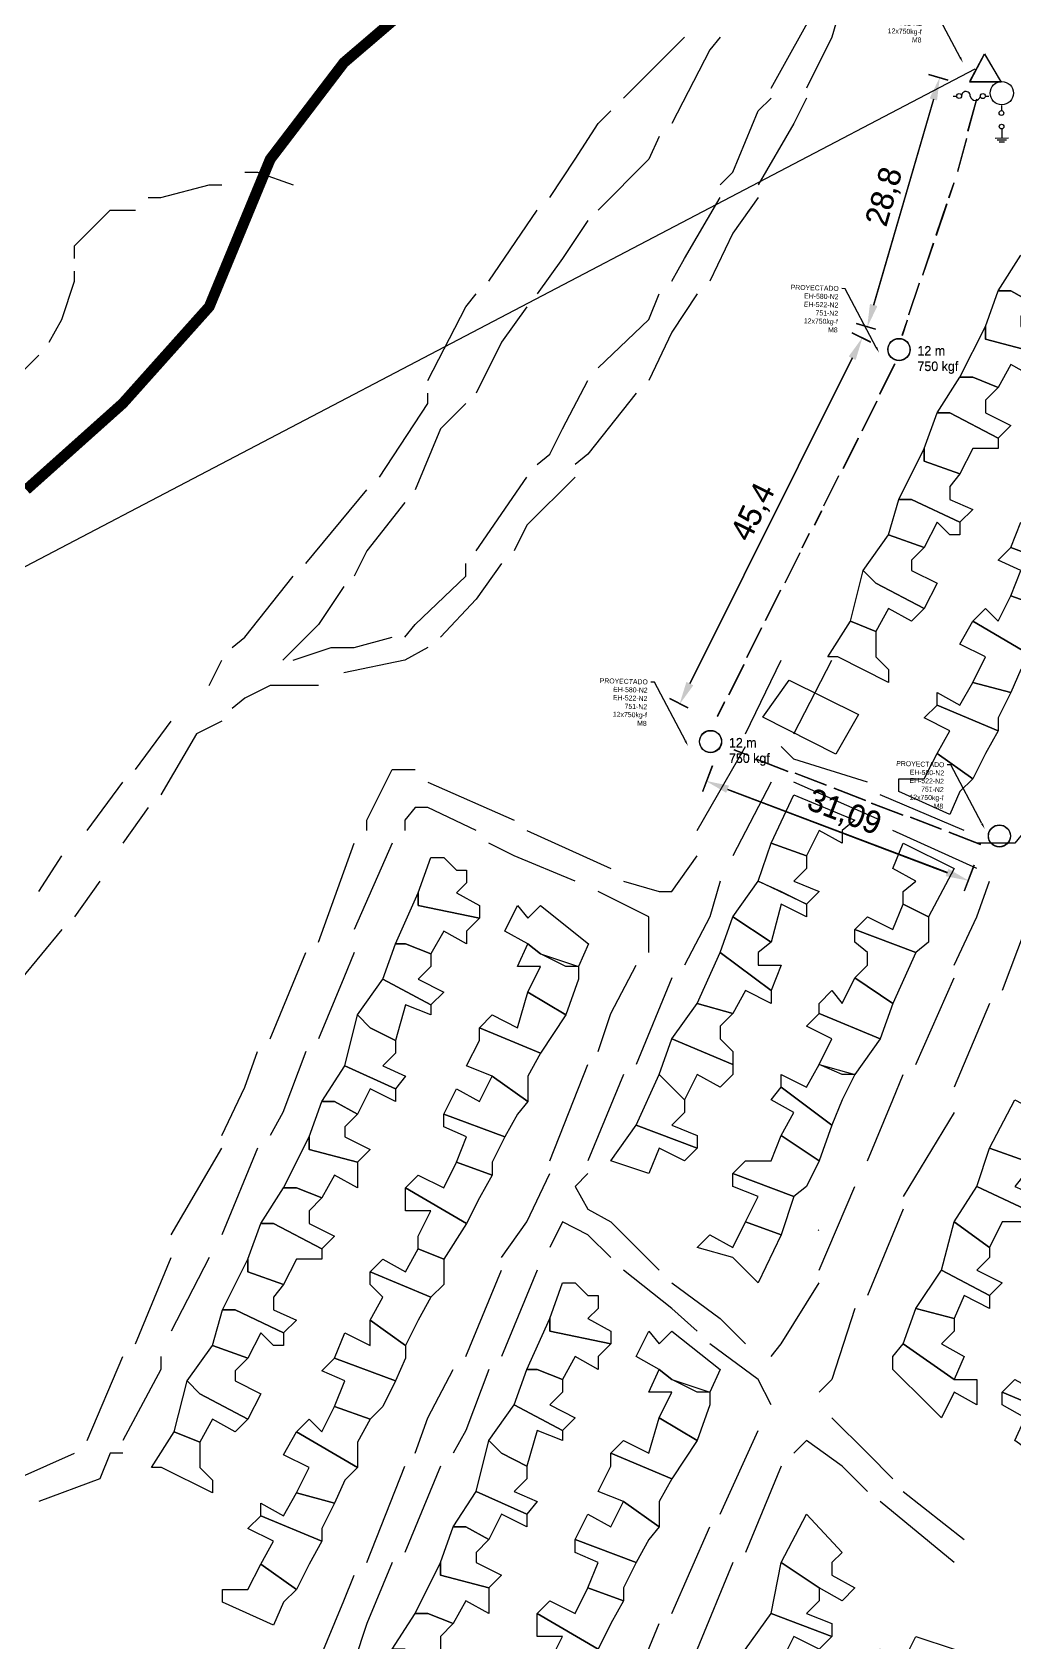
# Model space of a CAD drawing. Header units: millimetres. Extents: x -3588 to 75209, y -3737 to 38254.
# Drawn here: x 6462 to 6571, y 5770.2 to 5948.9 of the extents above; entities that cross this region are included whole.
import ezdxf
from ezdxf import colors
from ezdxf.entities.mleader import LeaderData, LeaderLine
from ezdxf.math import Vec2, Vec3

# ---------------------------------------------------------------- set-up
doc = ezdxf.new("R2010")
doc.units = ezdxf.units.MM
doc.linetypes.add('CONTINUA', pattern=[0])
doc.layers.add('Mancheta', color=255, linetype='Continuous')
doc.layers.add('P', color=253, linetype='Continuous')
doc.dimstyles.new('ISO-25', dxfattribs={"dimtxt": 2.5, "dimasz": 2.5, "dimexe": 1.25, "dimexo": 0.625, "dimtad": 1, "dimtxsty": 'Standard', "dimcen": 2.5, "dimadec": 0, "dimazin": 0, "dimtfac": 1, "dimtmove": 0, "dimatfit": 3, "dimfxl": 1, "dimarcsym": 0})

# ---------------------------------------------------------------- blocks, each defined once
blk = doc.blocks.new('*D205')
at = {"color": 0, "lineweight": -2, "transparency": 16777216}
for p, q in [((6537.52, 5867.47), (6536.43, 5864.6)), ((6539.21, 5864.88), (6563.6, 5855.63)), ((6566.58, 5856.44), (6565.49, 5853.57))]:
    blk.add_line(p, q, dxfattribs=at)
at = {"color": 0, "transparency": 16777216}
for points in [[(6539.36, 5865.27), (6539.06, 5864.49), (6536.87, 5865.77)], [(6563.75, 5856.02), (6563.45, 5855.24), (6565.94, 5854.74)]]:
    blk.add_solid(points, dxfattribs=at)
at = {"layer": 'Defpoints', "color": 0, "transparency": 16777216}
for p in [(6537.74, 5868.06), (6566.8, 5857.03), (6565.94, 5854.74)]:
    blk.add_point(p, dxfattribs=at)
at = {"color": 0, "transparency": 16777216, "insert": (6552.14, 5862.2), "char_height": 2.5, "attachment_point": 5, "rotation": 339.2204}
blk.add_mtext('31,09', dxfattribs=at)
blk = doc.blocks.new('*D206')
at = {"color": 0, "lineweight": -2, "transparency": 16777216}
for p, q in [((6555.1, 5914.52), (6553.05, 5915.54)), ((6553.05, 5912.75), (6535.02, 5876.6)), ((6534.83, 5873.89), (6532.79, 5874.92))]:
    blk.add_line(p, q, dxfattribs=at)
at = {"color": 0, "transparency": 16777216}
for points in [[(6552.68, 5912.93), (6553.43, 5912.56), (6554.17, 5914.98)], [(6534.65, 5876.78), (6535.39, 5876.41), (6533.9, 5874.36)]]:
    blk.add_solid(points, dxfattribs=at)
at = {"layer": 'Defpoints', "color": 0, "transparency": 16777216}
for p in [(6555.66, 5914.24), (6533.9, 5874.36), (6535.39, 5873.62)]:
    blk.add_point(p, dxfattribs=at)
at = {"color": 0, "transparency": 16777216, "insert": (6542.17, 5895.6), "char_height": 2.5, "attachment_point": 5, "rotation": 63.487}
blk.add_mtext('45,4', dxfattribs=at)
blk = doc.blocks.new('*D207')
at = {"color": 0, "lineweight": -2, "transparency": 16777216}
for p, q in [((6563.71, 5943.61), (6561.57, 5944.23)), ((6562.07, 5941.48), (6555.43, 5918.63)), ((6555.66, 5915.96), (6553.53, 5916.58))]:
    blk.add_line(p, q, dxfattribs=at)
at = {"color": 0, "transparency": 16777216}
for points in [[(6561.67, 5941.6), (6562.47, 5941.37), (6562.77, 5943.88)], [(6555.03, 5918.75), (6555.83, 5918.52), (6554.73, 5916.23)]]:
    blk.add_solid(points, dxfattribs=at)
at = {"layer": 'Defpoints', "color": 0, "transparency": 16777216}
for p in [(6564.31, 5943.44), (6554.73, 5916.23), (6556.26, 5915.78)]:
    blk.add_point(p, dxfattribs=at)
at = {"color": 0, "transparency": 16777216, "insert": (6556.75, 5930.64), "char_height": 2.5, "attachment_point": 5, "rotation": 73.7871}
blk.add_mtext('28,8', dxfattribs=at)
blk = doc.blocks.new('*D807')
at = {"color": 0, "lineweight": -2, "transparency": 16777216}
for p, q in [((6537.53, 5867.44), (6536.44, 5864.56)), ((6539.22, 5864.84), (6563.61, 5855.59)), ((6566.59, 5856.41), (6565.5, 5853.53))]:
    blk.add_line(p, q, dxfattribs=at)
at = {"color": 0, "transparency": 16777216}
for points in [[(6539.37, 5865.23), (6539.07, 5864.46), (6536.88, 5865.73)], [(6563.76, 5855.98), (6563.46, 5855.2), (6565.95, 5854.7)]]:
    blk.add_solid(points, dxfattribs=at)
at = {"layer": 'Defpoints', "color": 0, "transparency": 16777216}
for p in [(6537.75, 5868.02), (6566.82, 5856.99), (6565.95, 5854.7)]:
    blk.add_point(p, dxfattribs=at)
at = {"color": 0, "transparency": 16777216, "insert": (6552.15, 5862.16), "char_height": 2.5, "attachment_point": 5, "rotation": 339.2204}
blk.add_mtext('31,09', dxfattribs=at)
blk = doc.blocks.new('*D808')
at = {"color": 0, "lineweight": -2, "transparency": 16777216}
for p, q in [((6555.11, 5914.48), (6553.06, 5915.5)), ((6553.06, 5912.71), (6535.03, 5876.56)), ((6534.85, 5873.86), (6532.8, 5874.88))]:
    blk.add_line(p, q, dxfattribs=at)
at = {"color": 0, "transparency": 16777216}
for points in [[(6552.69, 5912.89), (6553.44, 5912.52), (6554.18, 5914.94)], [(6534.66, 5876.74), (6535.4, 5876.37), (6533.91, 5874.32)]]:
    blk.add_solid(points, dxfattribs=at)
at = {"layer": 'Defpoints', "color": 0, "transparency": 16777216}
for p in [(6555.67, 5914.2), (6533.91, 5874.32), (6535.4, 5873.58)]:
    blk.add_point(p, dxfattribs=at)
at = {"color": 0, "transparency": 16777216, "insert": (6542.18, 5895.56), "char_height": 2.5, "attachment_point": 5, "rotation": 63.487}
blk.add_mtext('45,4', dxfattribs=at)
blk = doc.blocks.new('*D809')
at = {"color": 0, "lineweight": -2, "transparency": 16777216}
for p, q in [((6563.72, 5943.57), (6561.58, 5944.2)), ((6562.08, 5941.45), (6555.44, 5918.59)), ((6555.68, 5915.92), (6553.54, 5916.54))]:
    blk.add_line(p, q, dxfattribs=at)
at = {"color": 0, "transparency": 16777216}
for points in [[(6561.68, 5941.56), (6562.48, 5941.33), (6562.78, 5943.85)], [(6555.04, 5918.71), (6555.84, 5918.48), (6554.74, 5916.19)]]:
    blk.add_solid(points, dxfattribs=at)
at = {"layer": 'Defpoints', "color": 0, "transparency": 16777216}
for p in [(6564.32, 5943.4), (6554.74, 5916.19), (6556.28, 5915.75)]:
    blk.add_point(p, dxfattribs=at)
at = {"color": 0, "transparency": 16777216, "insert": (6556.76, 5930.6), "char_height": 2.5, "attachment_point": 5, "rotation": 73.7871}
blk.add_mtext('28,8', dxfattribs=at)

msp = doc.modelspace()

# ---------------------------------------------------------------- linework, layer by layer
at = {"color": 10}
for p, q in [((6566.131, 5943.478), (6567.757, 5946.534)), ((6566.142, 5943.44), (6567.769, 5946.495)), ((6567.757, 5946.534), (6569.579, 5943.413)), ((6567.769, 5946.495), (6569.59, 5943.375)), ((6569.579, 5943.413), (6566.078, 5943.413)), ((6569.59, 5943.375), (6566.089, 5943.375)), ((6564.273, 5941.825), (6564.657, 5941.825)), ((6565.916, 5937.955), (6566.904, 5941.529)), ((6565.927, 5937.916), (6566.915, 5941.491)), ((6567.848, 5941.825), (6568.236, 5941.825)), ((6569.623, 5940.785), (6569.629, 5940.208)), ((6569.659, 5938.179), (6569.67, 5937.128)), ((6564.777, 5933.501), (6565.785, 5937.145)), ((6564.789, 5933.462), (6565.796, 5937.106)), ((6570.416, 5937.137), (6568.921, 5937.12)), ((6570.185, 5936.929), (6569.159, 5936.917)), ((6569.967, 5936.726), (6569.376, 5936.72)), ((6564.329, 5932.208), (6563.76, 5930.522)), ((6564.34, 5932.17), (6563.772, 5930.484)), ((6563.541, 5929.878), (6562.357, 5926.363)), ((6563.553, 5929.839), (6562.368, 5926.325)), ((6562.06, 5925.509), (6560.852, 5921.927)), ((6562.071, 5925.471), (6560.864, 5921.888)), ((6560.481, 5921.066), (6559.297, 5917.551)), ((6560.492, 5921.027), (6559.308, 5917.513)), ((6559.149, 5916.943), (6558.581, 5915.257)), ((6559.161, 5916.905), (6558.592, 5915.219)), ((6557.772, 5912.109), (6556.078, 5908.729)), ((6557.783, 5912.071), (6556.089, 5908.691)), ((6555.793, 5907.96), (6554.132, 5904.644)), ((6555.804, 5907.921), (6554.143, 5904.606)), ((6553.719, 5903.839), (6552.025, 5900.459)), ((6553.73, 5903.801), (6552.037, 5900.421)), ((6551.538, 5899.658), (6549.877, 5896.343)), ((6551.549, 5899.62), (6549.888, 5896.304)), ((6549.646, 5895.761), (6548.849, 5894.17)), ((6549.658, 5895.723), (6548.861, 5894.132)), ((6547.502, 5891.71), (6548.299, 5893.301)), ((6547.513, 5891.672), (6548.311, 5893.262)), ((6545.609, 5887.813), (6547.271, 5891.129)), ((6545.621, 5887.775), (6547.283, 5891.09)), ((6543.427, 5883.633), (6545.122, 5887.013)), ((6543.438, 5883.595), (6545.133, 5886.974)), ((6541.352, 5879.513), (6543.014, 5882.829)), ((6541.363, 5879.475), (6543.025, 5882.79)), ((6539.372, 5875.364), (6541.066, 5878.744)), ((6539.383, 5875.326), (6541.078, 5878.706)), ((6538.101, 5872.99), (6538.899, 5874.581)), ((6538.113, 5872.952), (6538.91, 5874.543)), ((6539.896, 5869.267), (6541.556, 5868.628)), ((6539.907, 5869.228), (6541.567, 5868.589)), ((6542.382, 5868.233), (6545.91, 5866.875)), ((6542.393, 5868.195), (6545.922, 5866.837)), ((6546.704, 5866.666), (6550.165, 5865.334)), ((6546.715, 5866.628), (6550.176, 5865.296)), ((6551.006, 5865.001), (6554.534, 5863.643)), ((6551.017, 5864.963), (6554.545, 5863.605)), ((6555.159, 5863.361), (6558.688, 5862.004)), ((6555.171, 5863.323), (6558.699, 5861.965)), ((6559.481, 5861.794), (6562.942, 5860.463)), ((6559.492, 5861.756), (6562.954, 5860.424)), ((6563.783, 5860.13), (6567.312, 5858.772)), ((6563.794, 5860.091), (6567.323, 5858.733))]:
    msp.add_line(p, q, dxfattribs=at)
at = {"color": 1}
msp.add_line((6566.683, 5944.8), (6409.588, 5862.534), dxfattribs=at)
msp.add_line((6549.295, 5815.866), (6549.355, 5815.945))
at = {"color": 3}
msp.add_lwpolyline([(6546.055, 5876.984), (6553.741, 5873.167), (6551.225, 5868.746), (6543.12, 5872.841), (6546.055, 5876.984)], dxfattribs=at)
at = {"color": 10}
for centre, radius in [((6569.668, 5942.154), 1.294), ((6564.934, 5941.832), 0.276), ((6567.571, 5941.828), 0.276), ((6569.629, 5939.944), 0.263), ((6569.653, 5938.439), 0.26), ((6558.254, 5913.697), 1.222), ((6558.265, 5913.659), 1.222), ((6537.32, 5870.173), 1.222), ((6537.331, 5870.134), 1.222), ((6569.401, 5859.687), 1.222), ((6569.412, 5859.649), 1.222)]:
    msp.add_circle(centre, radius, dxfattribs=at)
for centre, radius, start, end in [((6565.69, 5941.853), 0.481, 356.0473, 179.98075), ((6566.732, 5941.92), 0.571, 190.00363, 350.3175)]:
    msp.add_arc(centre, radius, start, end, dxfattribs=at)
at = {"layer": 'P', "const_width": 1.2}
for points in [[(6504.513, 5952.305), (6496.607, 5945.535), (6488.429, 5934.813), (6481.66, 5918.441), (6472.058, 5907.702), (6461.335, 5898.116)], [(6461.335, 5898.116), (6472.058, 5907.702), (6481.66, 5918.441), (6488.429, 5934.813), (6496.607, 5945.535), (6504.513, 5952.305)]]:
    msp.add_lwpolyline(points, dxfattribs=at)
at = {"layer": 'P'}
for points in [[(6544.042, 5942.703), (6549.403, 5952.305)], [(6551.948, 5952.305), (6550.812, 5948.352), (6547.995, 5942.703)], [(6527.67, 5941.582), (6534.44, 5948.352)], [(6538.393, 5948.352), (6537.257, 5946.944), (6533.032, 5938.766)], [(6538.393, 5931.98), (6539.801, 5933.388), (6542.634, 5940.174), (6544.042, 5941.582)], [(6547.995, 5941.582), (6546.587, 5938.766), (6542.634, 5931.98)], [(6519.477, 5930.572), (6522.309, 5934.813), (6524.838, 5938.766), (6526.262, 5940.174)], [(6531.623, 5937.341), (6530.487, 5934.813), (6524.838, 5929.163)], [(6485.613, 5933.388), (6487.021, 5933.388), (6490.974, 5931.98)], [(6474.874, 5930.572), (6476.283, 5930.572), (6481.66, 5931.98), (6483.068, 5931.98)], [(6533.032, 5921.258), (6534.44, 5923.802), (6538.393, 5930.572)], [(6542.634, 5930.572), (6539.801, 5926.619), (6537.257, 5921.258)], [(6466.696, 5923.802), (6466.696, 5925.21), (6468.105, 5926.619), (6470.649, 5929.163), (6473.466, 5929.163)], [(6512.707, 5921.258), (6518.068, 5929.163)], [(6523.718, 5928.027), (6520.885, 5923.802), (6518.068, 5919.849)], [(6463.864, 5914.488), (6465.288, 5917.017), (6466.696, 5921.258), (6466.696, 5922.378)], [(6505.937, 5910.247), (6510.162, 5918.441), (6511.299, 5919.849)], [(6524.838, 5911.655), (6530.487, 5917.017), (6531.623, 5919.849)], [(6535.848, 5919.849), (6533.032, 5915.608), (6530.487, 5910.247)], [(6516.932, 5918.441), (6514.115, 5914.488), (6511.299, 5908.839)], [(6455.958, 5910.247), (6457.094, 5910.247), (6459.911, 5910.247), (6461.335, 5911.655), (6462.743, 5913.064)], [(6518.068, 5900.933), (6519.477, 5902.053), (6520.885, 5904.886), (6523.718, 5910.247)], [(6500.56, 5899.525), (6505.937, 5907.702), (6505.937, 5908.839)], [(6510.162, 5907.702), (6507.346, 5904.886), (6504.513, 5898.116)], [(6529.079, 5908.839), (6523.718, 5902.053), (6522.309, 5900.933)], [(6511.299, 5891.331), (6516.932, 5899.525)], [(6522.309, 5899.525), (6516.932, 5894.163), (6515.524, 5891.331)], [(6492.382, 5889.922), (6499.152, 5898.116)], [(6503.393, 5896.692), (6499.152, 5891.331), (6497.743, 5888.514)], [(6503.393, 5881.728), (6504.513, 5883.153), (6510.162, 5888.514), (6510.162, 5889.922)], [(6514.115, 5889.922), (6511.299, 5885.969), (6507.346, 5881.728)], [(6484.188, 5880.608), (6485.613, 5881.728), (6490.974, 5888.514)], [(6496.607, 5887.378), (6493.791, 5883.153), (6489.838, 5879.2)], [(6490.974, 5879.2), (6495.199, 5880.608), (6497.743, 5880.608), (6501.984, 5881.728)], [(6505.937, 5880.608), (6503.393, 5879.2), (6496.607, 5877.791)], [(6481.66, 5876.367), (6483.068, 5879.2)], [(6541.21, 5871.006), (6545.162, 5879.2)], [(6546.587, 5871.006), (6550.812, 5879.2)], [(6493.791, 5876.367), (6488.429, 5876.367), (6485.613, 5874.959), (6484.188, 5873.839)], [(6473.466, 5867.053), (6477.419, 5872.414)], [(6483.068, 5872.414), (6480.235, 5871.006), (6476.283, 5864.236)], [(6535.848, 5860.283), (6541.21, 5869.598)], [(6554.765, 5865.645), (6546.587, 5868.189), (6545.162, 5869.598)], [(6499.152, 5860.283), (6499.152, 5861.404), (6501.984, 5867.053), (6504.513, 5867.053)], [(6468.105, 5860.283), (6472.058, 5865.645)], [(6505.937, 5865.645), (6515.524, 5861.404)], [(6544.042, 5865.645), (6539.801, 5857.467)], [(6556.173, 5861.404), (6546.587, 5865.645)], [(6474.874, 5862.828), (6472.058, 5858.875)], [(6511.299, 5860.283), (6505.937, 5862.828), (6504.513, 5862.828), (6503.393, 5861.404), (6503.393, 5860.283)], [(6551.948, 5860.283), (6551.948, 5858.875), (6549.403, 5860.283), (6547.995, 5857.467), (6544.042, 5858.875), (6546.587, 5864.236), (6553.356, 5861.404), (6551.948, 5860.283)], [(6565.487, 5860.283), (6556.173, 5864.236)], [(6575.089, 5864.236), (6572.273, 5860.283), (6571.137, 5858.875), (6569.728, 5858.875), (6566.912, 5858.875)], [(6516.932, 5860.283), (6526.262, 5856.042)], [(6566.912, 5856.042), (6557.581, 5860.283)], [(6462.743, 5853.514), (6465.288, 5857.467)], [(6493.791, 5847.865), (6497.743, 5858.875)], [(6501.984, 5858.875), (6497.743, 5849.273)], [(6510.236, 5854.475), (6509.115, 5853.339), (6511.66, 5851.93), (6511.66, 5850.522), (6504.874, 5851.93), (6504.874, 5853.339), (6506.283, 5857.292), (6507.707, 5857.292), (6509.115, 5855.883), (6510.236, 5855.883), (6510.236, 5854.475)], [(6522.309, 5854.634), (6515.524, 5857.467), (6512.707, 5858.875)], [(6527.67, 5854.634), (6531.623, 5853.514), (6533.032, 5853.514), (6535.848, 5857.467)], [(6547.995, 5856.042), (6546.587, 5854.634), (6549.403, 5853.514), (6547.995, 5852.089), (6542.634, 5854.634), (6544.042, 5858.875), (6547.995, 5857.467), (6547.995, 5856.042)], [(6558.718, 5853.514), (6560.126, 5854.634), (6557.581, 5856.042), (6558.718, 5858.875), (6564.367, 5856.042), (6561.534, 5850.681), (6558.718, 5852.089), (6558.718, 5853.514)], [(6469.513, 5854.634), (6466.696, 5850.681)], [(6538.393, 5854.634), (6537.257, 5850.681), (6534.44, 5845.32)], [(6545.162, 5853.514), (6547.995, 5852.089), (6547.995, 5850.681), (6545.162, 5852.089), (6544.042, 5847.865), (6539.801, 5850.681), (6542.634, 5854.634), (6545.162, 5853.514)], [(6564.367, 5845.32), (6566.912, 5850.681), (6568.32, 5854.634)], [(6510.236, 5849.114), (6510.236, 5847.689), (6507.707, 5849.114), (6506.283, 5846.569), (6503.466, 5847.689), (6502.33, 5847.689), (6504.874, 5853.339), (6504.874, 5851.93), (6511.66, 5850.522), (6510.236, 5849.114)], [(6521.246, 5845.161), (6518.43, 5846.569), (6517.021, 5847.689), (6514.477, 5849.114), (6515.885, 5851.93), (6517.021, 5850.522), (6518.43, 5851.93), (6523.791, 5847.689), (6522.655, 5845.161), (6521.246, 5845.161)], [(6530.487, 5846.728), (6530.487, 5849.273), (6530.487, 5850.681), (6524.838, 5853.514)], [(6561.534, 5847.865), (6560.126, 5846.728), (6553.356, 5849.273), (6554.765, 5850.681), (6557.581, 5849.273), (6558.718, 5852.089), (6561.534, 5850.681), (6561.534, 5847.865)], [(6573.681, 5852.089), (6572.273, 5849.273), (6569.728, 5842.503)], [(6542.634, 5846.728), (6542.634, 5845.32), (6545.162, 5845.32), (6544.042, 5842.503), (6538.393, 5846.728), (6539.801, 5850.681), (6544.042, 5847.865), (6542.634, 5846.728)], [(6465.288, 5849.273), (6458.502, 5841.079)], [(6554.765, 5845.32), (6554.765, 5846.728), (6553.356, 5847.865), (6553.356, 5849.273), (6560.126, 5846.728), (6557.581, 5841.079), (6553.356, 5843.912), (6554.765, 5845.32)], [(6488.429, 5837.142), (6492.382, 5846.728)], [(6497.743, 5846.728), (6496.607, 5843.912), (6493.791, 5837.142)], [(6506.283, 5845.161), (6504.874, 5843.752), (6507.707, 5842.328), (6506.283, 5840.92), (6500.922, 5843.752), (6502.33, 5847.689), (6503.466, 5847.689), (6506.283, 5846.569), (6506.283, 5845.161)], [(6522.655, 5843.752), (6521.246, 5839.799), (6517.021, 5842.328), (6518.43, 5845.161), (6515.885, 5845.161), (6517.021, 5847.689), (6518.43, 5846.569), (6522.655, 5845.161), (6522.655, 5843.752)], [(6544.042, 5842.503), (6544.042, 5841.079), (6541.21, 5842.503), (6539.801, 5839.959), (6535.848, 5841.079), (6538.393, 5846.728), (6544.042, 5842.503)], [(6524.838, 5835.718), (6526.262, 5839.959), (6529.079, 5845.32)], [(6506.283, 5839.799), (6503.466, 5840.92), (6502.33, 5836.967), (6499.513, 5838.375), (6498.105, 5839.799), (6500.922, 5843.752), (6506.283, 5840.92), (6506.283, 5839.799)], [(6533.032, 5843.912), (6529.079, 5834.309)], [(6549.403, 5841.079), (6550.812, 5842.503), (6551.948, 5841.079), (6553.356, 5843.912), (6557.581, 5841.079), (6556.173, 5837.142), (6549.403, 5839.959), (6549.403, 5841.079)], [(6560.126, 5834.309), (6564.367, 5843.912)], [(6513.068, 5839.799), (6515.885, 5838.375), (6517.021, 5842.328), (6521.246, 5839.799), (6518.43, 5835.558), (6511.66, 5838.375), (6513.068, 5839.799)], [(6538.393, 5838.55), (6538.393, 5837.142), (6539.801, 5835.718), (6539.801, 5834.309), (6533.032, 5837.142), (6535.848, 5841.079), (6539.801, 5839.959), (6538.393, 5838.55)], [(6568.32, 5841.079), (6564.367, 5831.765)], [(6502.33, 5835.558), (6500.922, 5834.15), (6503.466, 5833.014), (6502.33, 5831.606), (6496.697, 5834.15), (6498.105, 5839.799), (6499.513, 5838.375), (6502.33, 5836.967), (6502.33, 5835.558)], [(6551.948, 5833.189), (6549.403, 5834.309), (6550.812, 5837.142), (6547.995, 5838.55), (6549.403, 5839.959), (6556.173, 5837.142), (6553.356, 5833.189), (6551.948, 5833.189)], [(6517.021, 5833.014), (6517.021, 5830.197), (6513.068, 5833.014), (6510.236, 5834.15), (6511.66, 5836.967), (6511.66, 5838.375), (6518.43, 5835.558), (6517.021, 5833.014)], [(6483.068, 5826.404), (6485.613, 5831.765), (6487.021, 5835.718)], [(6492.382, 5835.718), (6489.838, 5828.948), (6488.429, 5826.404)], [(6539.801, 5833.189), (6538.393, 5831.765), (6535.848, 5833.189), (6534.44, 5830.356), (6531.623, 5833.189), (6533.032, 5837.142), (6539.801, 5834.309), (6539.801, 5833.189)], [(6502.33, 5831.606), (6502.33, 5830.197), (6499.513, 5831.606), (6498.105, 5828.789), (6495.56, 5830.197), (6494.152, 5830.197), (6496.697, 5834.15), (6502.33, 5831.606)], [(6519.477, 5823.587), (6523.718, 5834.309)], [(6551.948, 5830.356), (6550.812, 5827.54), (6545.162, 5831.765), (6545.162, 5833.189), (6547.995, 5831.765), (6549.403, 5834.309), (6553.356, 5833.189), (6551.948, 5830.356)], [(6515.885, 5828.789), (6514.477, 5826.244), (6507.707, 5828.789), (6509.115, 5831.606), (6511.66, 5830.197), (6513.068, 5833.014), (6517.021, 5830.197), (6515.885, 5828.789)], [(6527.67, 5833.189), (6523.718, 5823.587)], [(6534.44, 5828.948), (6533.032, 5827.54), (6535.848, 5826.404), (6535.848, 5824.995), (6529.079, 5827.54), (6531.623, 5833.189), (6534.44, 5830.356), (6534.44, 5828.948)], [(6554.765, 5823.587), (6557.581, 5830.356), (6558.718, 5833.189)], [(6545.162, 5831.765), (6550.812, 5827.54), (6549.403, 5823.587), (6545.162, 5826.404), (6546.587, 5828.948), (6544.042, 5830.356), (6545.162, 5831.765)], [(6576.498, 5826.404), (6576.498, 5824.995), (6573.681, 5826.404), (6572.273, 5823.587), (6568.32, 5824.995), (6571.137, 5830.356), (6576.498, 5827.54), (6576.498, 5826.404)], [(6496.697, 5827.365), (6496.697, 5826.244), (6499.513, 5824.836), (6498.105, 5823.428), (6492.744, 5824.836), (6492.744, 5826.244), (6494.152, 5830.197), (6495.56, 5830.197), (6498.105, 5828.789), (6496.697, 5827.365)], [(6513.068, 5823.428), (6513.068, 5822.003), (6509.115, 5823.428), (6510.236, 5826.244), (6507.707, 5827.365), (6507.707, 5828.789), (6514.477, 5826.244), (6513.068, 5823.428)], [(6564.367, 5828.948), (6558.718, 5819.634)], [(6534.44, 5823.587), (6531.623, 5824.995), (6530.487, 5822.179), (6526.262, 5823.587), (6529.079, 5827.54), (6535.848, 5824.995), (6534.44, 5823.587)], [(6477.419, 5815.393), (6483.068, 5824.995)], [(6487.021, 5824.995), (6483.068, 5815.393)], [(6498.105, 5822.003), (6498.105, 5820.595), (6495.56, 5822.003), (6494.152, 5819.475), (6491.335, 5820.595), (6489.911, 5820.595), (6492.744, 5826.244), (6492.744, 5824.836), (6498.105, 5823.428), (6498.105, 5822.003)], [(6547.995, 5820.754), (6546.587, 5819.634), (6539.801, 5822.179), (6541.21, 5823.587), (6544.042, 5823.587), (6545.162, 5826.404), (6549.403, 5823.587), (6547.995, 5820.754)], [(6572.273, 5822.179), (6571.137, 5820.754), (6573.681, 5819.634), (6572.273, 5818.226), (6566.912, 5820.754), (6568.32, 5824.995), (6572.273, 5823.587), (6572.273, 5822.179)], [(6511.66, 5819.475), (6510.236, 5816.642), (6503.466, 5820.595), (6504.874, 5822.003), (6507.707, 5820.595), (6509.115, 5823.428), (6513.068, 5822.003), (6511.66, 5819.475)], [(6514.115, 5812.864), (6516.932, 5816.817), (6519.477, 5822.179)], [(6523.718, 5822.179), (6522.309, 5820.754), (6523.718, 5818.226), (6526.262, 5816.817)], [(6539.801, 5822.179), (6546.587, 5819.634), (6545.162, 5815.393), (6541.21, 5816.817), (6542.634, 5819.634), (6539.801, 5820.754), (6539.801, 5822.179)], [(6492.744, 5818.05), (6492.744, 5816.642), (6495.56, 5815.234), (6494.152, 5813.825), (6488.791, 5816.642), (6487.382, 5816.642), (6489.911, 5820.595), (6491.335, 5820.595), (6494.152, 5819.475), (6492.744, 5818.05)], [(6504.874, 5815.234), (6506.283, 5818.05), (6503.466, 5818.05), (6503.466, 5820.595), (6510.236, 5816.642), (6507.707, 5812.689), (6504.874, 5813.825), (6504.874, 5815.234)], [(6549.403, 5811.44), (6553.356, 5820.754)], [(6572.273, 5816.817), (6569.728, 5816.817), (6568.32, 5813.985), (6564.367, 5816.817), (6566.912, 5820.754), (6572.273, 5818.226), (6572.273, 5816.817)], [(6558.718, 5818.226), (6554.765, 5808.623)], [(6494.152, 5812.689), (6491.335, 5812.689), (6489.911, 5809.873), (6485.958, 5811.281), (6485.958, 5812.689), (6487.382, 5816.642), (6488.791, 5816.642), (6494.152, 5813.825), (6494.152, 5812.689)], [(6526.262, 5812.864), (6523.718, 5815.393), (6520.885, 5816.817), (6519.477, 5813.985)], [(6526.262, 5816.817), (6531.623, 5811.44)], [(6539.801, 5812.864), (6535.848, 5813.985), (6537.257, 5815.393), (6539.801, 5813.985), (6541.21, 5816.817), (6545.162, 5815.393), (6542.634, 5810.032), (6539.801, 5812.864)], [(6568.32, 5812.864), (6566.912, 5811.44), (6569.728, 5810.032), (6568.32, 5808.623), (6562.959, 5811.44), (6564.367, 5816.817), (6568.32, 5813.985), (6568.32, 5812.864)], [(6473.466, 5803.262), (6477.419, 5812.864)], [(6481.66, 5812.864), (6477.419, 5804.67)], [(6488.791, 5808.464), (6488.791, 5807.04), (6491.335, 5805.92), (6489.911, 5804.511), (6484.55, 5807.04), (6483.141, 5807.04), (6485.958, 5812.689), (6485.958, 5811.281), (6489.911, 5809.873), (6488.791, 5808.464)], [(6507.707, 5809.873), (6506.283, 5808.464), (6499.513, 5811.281), (6500.922, 5812.689), (6503.466, 5811.281), (6504.874, 5813.825), (6507.707, 5812.689), (6507.707, 5809.873)], [(6504.874, 5805.92), (6503.466, 5803.103), (6499.513, 5805.92), (6500.922, 5808.464), (6499.513, 5809.873), (6499.513, 5811.281), (6506.283, 5808.464), (6504.874, 5805.92)], [(6510.162, 5801.854), (6514.115, 5811.44)], [(6518.068, 5811.44), (6514.115, 5801.854)], [(6535.848, 5804.67), (6533.032, 5807.215), (6527.67, 5811.44)], [(6568.32, 5808.623), (6568.32, 5807.215), (6565.487, 5808.623), (6564.367, 5806.079), (6560.126, 5807.215), (6562.959, 5811.44), (6568.32, 5808.623)], [(6524.838, 5807.215), (6523.718, 5806.079), (6526.262, 5804.67), (6526.262, 5803.262), (6519.477, 5804.67), (6519.477, 5806.079), (6520.885, 5810.032), (6522.309, 5810.032), (6523.718, 5808.623), (6524.838, 5808.623), (6524.838, 5807.215)], [(6533.032, 5810.032), (6538.393, 5806.079), (6541.21, 5803.262)], [(6544.042, 5801.854), (6545.162, 5803.262), (6549.403, 5810.032)], [(6553.356, 5807.215), (6550.812, 5799.309), (6549.403, 5797.901)], [(6564.367, 5804.67), (6562.959, 5803.262), (6565.487, 5801.854), (6564.367, 5799.309), (6558.718, 5803.262), (6560.126, 5807.215), (6564.367, 5806.079), (6564.367, 5804.67)], [(6489.911, 5803.103), (6488.791, 5803.103), (6487.382, 5804.511), (6485.958, 5801.679), (6482.005, 5803.103), (6483.141, 5807.04), (6484.55, 5807.04), (6489.911, 5804.511), (6489.911, 5803.103)], [(6503.466, 5801.679), (6502.33, 5799.15), (6495.56, 5801.679), (6496.697, 5804.511), (6499.513, 5803.103), (6499.513, 5805.92), (6503.466, 5803.103), (6503.466, 5801.679)], [(6524.838, 5801.854), (6524.838, 5800.43), (6522.309, 5801.854), (6520.885, 5799.309), (6518.068, 5800.43), (6516.932, 5800.43), (6519.477, 5806.079), (6519.477, 5804.67), (6526.262, 5803.262), (6524.838, 5801.854)], [(6535.848, 5797.901), (6533.032, 5799.309), (6531.623, 5800.43), (6529.079, 5801.854), (6530.487, 5804.67), (6531.623, 5803.262), (6533.032, 5804.67), (6538.393, 5800.43), (6537.257, 5797.901), (6535.848, 5797.901)], [(6468.105, 5792.54), (6472.058, 5801.854)], [(6476.283, 5801.854), (6476.283, 5800.43), (6472.058, 5792.54)], [(6484.55, 5800.27), (6484.55, 5799.15), (6487.382, 5797.726), (6485.958, 5794.909), (6480.597, 5797.726), (6479.189, 5799.15), (6482.005, 5803.103), (6485.958, 5801.679), (6484.55, 5800.27)], [(6544.042, 5796.493), (6542.634, 5799.309), (6537.257, 5803.262)], [(6557.581, 5801.854), (6558.718, 5803.262), (6564.367, 5799.309), (6566.912, 5799.309), (6566.912, 5796.493), (6564.367, 5797.901), (6562.959, 5795.068), (6561.534, 5796.493), (6557.581, 5800.43), (6557.581, 5801.854)], [(6500.922, 5796.317), (6499.513, 5794.909), (6495.56, 5796.317), (6496.697, 5799.15), (6494.152, 5800.27), (6495.56, 5801.679), (6502.33, 5799.15), (6500.922, 5796.317)], [(6504.513, 5791.115), (6505.937, 5795.068), (6508.754, 5800.43)], [(6512.707, 5800.43), (6510.162, 5793.66), (6508.754, 5791.115)], [(6520.885, 5797.901), (6519.477, 5796.493), (6522.309, 5795.068), (6520.885, 5793.66), (6515.524, 5796.493), (6516.932, 5800.43), (6518.068, 5800.43), (6520.885, 5799.309), (6520.885, 5797.901)], [(6537.257, 5796.493), (6535.848, 5792.54), (6531.623, 5795.068), (6533.032, 5797.901), (6530.487, 5797.901), (6531.623, 5800.43), (6533.032, 5799.309), (6537.257, 5797.901), (6537.257, 5796.493)], [(6577.906, 5796.493), (6576.498, 5795.068), (6569.728, 5797.901), (6571.137, 5799.309), (6573.681, 5797.901), (6575.089, 5800.43), (6579.042, 5799.309), (6577.906, 5796.493)], [(6485.958, 5794.909), (6484.55, 5793.501), (6482.005, 5794.909), (6480.597, 5792.364), (6477.78, 5793.501), (6479.189, 5799.15), (6480.597, 5797.726), (6485.958, 5794.909)], [(6520.885, 5792.54), (6518.068, 5793.66), (6516.932, 5789.707), (6514.115, 5791.115), (6512.707, 5792.54), (6515.524, 5796.493), (6520.885, 5793.66), (6520.885, 5792.54)], [(6576.498, 5793.66), (6575.089, 5792.54), (6575.089, 5789.707), (6571.137, 5792.54), (6572.273, 5795.068), (6569.728, 5796.493), (6569.728, 5797.901), (6576.498, 5795.068), (6576.498, 5793.66)], [(6498.105, 5792.364), (6498.105, 5789.548), (6491.335, 5793.501), (6492.744, 5794.909), (6494.152, 5793.501), (6495.56, 5796.317), (6499.513, 5794.909), (6498.105, 5792.364)], [(6527.67, 5792.54), (6530.487, 5791.115), (6531.623, 5795.068), (6535.848, 5792.54), (6533.032, 5788.299), (6526.262, 5791.115), (6527.67, 5792.54)], [(6550.812, 5795.068), (6554.765, 5791.115), (6557.581, 5788.299)], [(6480.597, 5790.956), (6480.597, 5789.548), (6482.005, 5788.139), (6482.005, 5786.715), (6476.372, 5789.548), (6475.236, 5789.548), (6477.78, 5793.501), (6480.597, 5792.364), (6480.597, 5790.956)], [(6496.697, 5788.139), (6495.56, 5785.595), (6491.335, 5786.715), (6492.744, 5789.548), (6489.911, 5790.956), (6491.335, 5793.501), (6498.105, 5789.548), (6496.697, 5788.139)], [(6538.393, 5784.346), (6542.634, 5793.66)], [(6457.094, 5786.89), (6466.696, 5791.115)], [(6472.058, 5791.115), (6470.649, 5791.115), (6469.513, 5788.299), (6462.743, 5785.754)], [(6516.932, 5788.299), (6515.524, 5786.89), (6518.068, 5785.754), (6516.932, 5784.346), (6511.299, 5786.89), (6512.707, 5792.54), (6514.115, 5791.115), (6516.932, 5789.707), (6516.932, 5788.299)], [(6531.623, 5785.754), (6531.623, 5782.937), (6527.67, 5785.754), (6524.838, 5786.89), (6526.262, 5789.707), (6526.262, 5791.115), (6533.032, 5788.299), (6531.623, 5785.754)], [(6554.765, 5786.89), (6551.948, 5789.707), (6547.995, 5792.54), (6546.587, 5791.115)], [(6499.152, 5778.985), (6503.393, 5789.707)], [(6507.346, 5789.707), (6503.393, 5780.105)], [(6545.162, 5789.707), (6541.21, 5780.105)], [(6494.152, 5782.778), (6494.152, 5781.354), (6487.382, 5784.187), (6487.382, 5785.595), (6489.911, 5784.187), (6491.335, 5786.715), (6495.56, 5785.595), (6494.152, 5782.778)], [(6516.932, 5784.346), (6516.932, 5782.937), (6514.115, 5784.346), (6512.707, 5781.529), (6510.162, 5782.937), (6508.754, 5782.937), (6511.299, 5786.89), (6516.932, 5784.346)], [(6530.487, 5781.529), (6529.079, 5778.985), (6522.309, 5781.529), (6523.718, 5784.346), (6526.262, 5782.937), (6527.67, 5785.754), (6531.623, 5782.937), (6530.487, 5781.529)], [(6564.367, 5778.985), (6556.173, 5785.754)], [(6558.718, 5786.89), (6565.487, 5781.529)], [(6492.744, 5778.825), (6491.335, 5775.993), (6487.382, 5778.825), (6488.791, 5781.354), (6485.958, 5782.778), (6487.382, 5784.187), (6494.152, 5781.354), (6492.744, 5778.825)], [(6550.812, 5778.985), (6550.812, 5777.576), (6553.356, 5776.168), (6551.948, 5774.744), (6549.403, 5776.168), (6545.162, 5778.985), (6547.995, 5784.346), (6551.948, 5780.105), (6550.812, 5778.985)], [(6511.299, 5780.105), (6511.299, 5778.985), (6514.115, 5777.576), (6512.707, 5776.168), (6507.346, 5777.576), (6507.346, 5778.985), (6508.754, 5782.937), (6510.162, 5782.937), (6512.707, 5781.529), (6511.299, 5780.105)], [(6533.032, 5773.335), (6537.257, 5782.937)], [(6527.67, 5776.168), (6527.67, 5774.744), (6523.718, 5776.168), (6524.838, 5778.985), (6522.309, 5780.105), (6522.309, 5781.529), (6529.079, 5778.985), (6527.67, 5776.168)], [(6489.911, 5774.584), (6488.791, 5772.04), (6483.141, 5774.584), (6483.141, 5775.993), (6485.958, 5775.993), (6487.382, 5778.825), (6491.335, 5775.993), (6489.911, 5774.584)], [(6501.984, 5778.985), (6499.152, 5772.215), (6497.743, 5767.974)], [(6512.707, 5774.744), (6512.707, 5773.335), (6510.162, 5774.744), (6508.754, 5772.215), (6505.937, 5773.335), (6504.513, 5773.335), (6507.346, 5778.985), (6507.346, 5777.576), (6512.707, 5776.168), (6512.707, 5774.744)], [(6539.801, 5778.985), (6535.848, 5769.382)], [(6549.403, 5774.744), (6547.995, 5773.335), (6550.812, 5772.215), (6550.812, 5770.791), (6544.042, 5773.335), (6545.162, 5778.985), (6549.403, 5776.168), (6549.403, 5774.744)], [(6493.791, 5767.974), (6496.607, 5774.744), (6497.743, 5777.576)], [(6526.262, 5772.215), (6524.838, 5769.382), (6518.068, 5773.335), (6519.477, 5774.744), (6522.309, 5773.335), (6523.718, 5776.168), (6527.67, 5774.744), (6526.262, 5772.215)], [(6507.346, 5770.791), (6507.346, 5769.382), (6510.162, 5767.974), (6508.754, 5766.566), (6503.393, 5769.382), (6501.984, 5769.382), (6504.513, 5773.335), (6505.937, 5773.335), (6508.754, 5772.215), (6507.346, 5770.791)], [(6519.477, 5767.974), (6520.885, 5770.791), (6518.068, 5770.791), (6518.068, 5773.335), (6524.838, 5769.382), (6522.309, 5765.429), (6519.477, 5766.566), (6519.477, 5767.974)], [(6549.403, 5769.382), (6546.587, 5770.791), (6545.162, 5767.974), (6541.21, 5769.382), (6544.042, 5773.335), (6550.812, 5770.791), (6549.403, 5769.382)], [(6527.67, 5762.613), (6531.623, 5772.215)], [(6562.959, 5766.566), (6561.534, 5765.429), (6554.765, 5767.974), (6556.173, 5769.382), (6558.718, 5767.974), (6560.126, 5770.791), (6564.367, 5769.382), (6562.959, 5766.566)]]:
    msp.add_lwpolyline(points, dxfattribs=at)
at = {"layer": 'P', "color": 200}
for points in [[(6577.432, 5921.61), (6577.432, 5920.202), (6574.615, 5921.61), (6573.207, 5918.794), (6570.662, 5920.202), (6569.254, 5920.202), (6571.799, 5924.155), (6577.432, 5921.61)], [(6571.799, 5917.37), (6571.799, 5916.249), (6574.615, 5914.841), (6573.207, 5913.433), (6567.846, 5914.841), (6567.846, 5916.249), (6569.254, 5920.202), (6570.662, 5920.202), (6573.207, 5918.794), (6571.799, 5917.37)], [(6573.207, 5912.008), (6573.207, 5910.6), (6570.662, 5912.008), (6569.254, 5909.48), (6566.437, 5910.6), (6565.013, 5910.6), (6567.846, 5916.249), (6567.846, 5914.841), (6573.207, 5913.433), (6573.207, 5912.008)], [(6567.846, 5908.055), (6567.846, 5906.647), (6570.662, 5905.239), (6569.254, 5903.83), (6563.893, 5906.647), (6562.484, 5906.647), (6565.013, 5910.6), (6566.437, 5910.6), (6569.254, 5909.48), (6567.846, 5908.055)], [(6569.254, 5902.694), (6566.437, 5902.694), (6565.013, 5899.877), (6561.06, 5901.286), (6561.06, 5902.694), (6562.484, 5906.647), (6563.893, 5906.647), (6569.254, 5903.83), (6569.254, 5902.694)], [(6563.893, 5898.469), (6563.893, 5897.045), (6566.437, 5895.925), (6565.013, 5894.516), (6559.652, 5897.045), (6558.244, 5897.045), (6561.06, 5902.694), (6561.06, 5901.286), (6565.013, 5899.877), (6563.893, 5898.469)], [(6565.013, 5893.108), (6563.893, 5893.108), (6562.484, 5894.516), (6561.06, 5891.684), (6557.107, 5893.108), (6558.244, 5897.045), (6559.652, 5897.045), (6565.013, 5894.516), (6565.013, 5893.108)], [(6578.568, 5891.684), (6577.432, 5889.155), (6570.662, 5891.684), (6571.799, 5894.516), (6574.615, 5893.108), (6574.615, 5895.925), (6578.568, 5893.108), (6578.568, 5891.684)], [(6559.652, 5890.275), (6559.652, 5889.155), (6562.484, 5887.731), (6561.06, 5884.914), (6555.699, 5887.731), (6554.291, 5889.155), (6557.107, 5893.108), (6561.06, 5891.684), (6559.652, 5890.275)], [(6576.024, 5886.322), (6574.615, 5884.914), (6570.662, 5886.322), (6571.799, 5889.155), (6569.254, 5890.275), (6570.662, 5891.684), (6577.432, 5889.155), (6576.024, 5886.322)], [(6561.06, 5884.914), (6559.652, 5883.506), (6557.107, 5884.914), (6555.699, 5882.369), (6552.882, 5883.506), (6554.291, 5889.155), (6555.699, 5887.731), (6561.06, 5884.914)], [(6573.207, 5882.369), (6573.207, 5879.553), (6566.437, 5883.506), (6567.846, 5884.914), (6569.254, 5883.506), (6570.662, 5886.322), (6574.615, 5884.914), (6573.207, 5882.369)], [(6555.699, 5880.961), (6555.699, 5879.553), (6557.107, 5878.144), (6557.107, 5876.72), (6551.474, 5879.553), (6550.338, 5879.553), (6552.882, 5883.506), (6555.699, 5882.369), (6555.699, 5880.961)], [(6571.799, 5878.144), (6570.662, 5875.6), (6566.437, 5876.72), (6567.846, 5879.553), (6565.013, 5880.961), (6566.437, 5883.506), (6573.207, 5879.553), (6571.799, 5878.144)], [(6569.254, 5872.783), (6569.254, 5871.359), (6562.484, 5874.191), (6562.484, 5875.6), (6565.013, 5874.191), (6566.437, 5876.72), (6570.662, 5875.6), (6569.254, 5872.783)], [(6567.846, 5868.83), (6566.437, 5865.998), (6562.484, 5868.83), (6563.893, 5871.359), (6561.06, 5872.783), (6562.484, 5874.191), (6569.254, 5871.359), (6567.846, 5868.83)], [(6565.013, 5864.589), (6563.893, 5862.045), (6558.244, 5864.589), (6558.244, 5865.998), (6561.06, 5865.998), (6562.484, 5868.83), (6566.437, 5865.998), (6565.013, 5864.589)]]:
    msp.add_lwpolyline(points, dxfattribs=at)

# ---------------------------------------------------------------- texts
at = {"color": 10, "char_height": 1.03321, "attachment_point": 1}
for insert in [(6560.302, 5914.081), (6560.313, 5914.043), (6539.367, 5870.557), (6539.379, 5870.519)]:
    msp.add_mtext_dynamic_manual_height_columns('12 m^J750 kgf ', width=21.10344, gutter_width=5.166, heights=[0], dxfattribs=dict(at, insert=insert))

# ---------------------------------------------------------------- dimensions: what is measured, and where the dimension line sits
at = {"color": 1}
for p1, p2, distance, picture, middle in [((6564.306, 5943.438), (6556.265, 5915.784), -1.6, '*D207', (6556.748, 5930.64)), ((6564.317, 5943.399), (6556.276, 5915.746), -1.6, '*D809', (6556.759, 5930.601)), ((6555.659, 5914.24), (6535.393, 5873.615), -1.664, '*D206', (6542.172, 5895.6)), ((6555.67, 5914.201), (6535.404, 5873.577), -1.664, '*D808', (6542.184, 5895.562)), ((6537.738, 5868.058), (6566.805, 5857.029), -2.448, '*D205', (6552.142, 5862.203)), ((6537.75, 5868.02), (6566.816, 5856.991), -2.448, '*D807', (6552.153, 5862.165))]:
    dim = msp.add_aligned_dim(p1=p1, p2=p2, distance=distance, dimstyle='ISO-25', dxfattribs=at)
    dim.commit()
    dim.dimension.update_dxf_attribs({"geometry": picture, "text_midpoint": middle})

# ---------------------------------------------------------------- leaders
at = {"layer": 'Mancheta', "color": 1, "linetype": 'CONTINUA'}
ml = msp.add_multileader_mtext('Standard', dxfattribs=at)
ml.set_content('PROYECTADO\\PEH-580-N2\\PEH-522-N2\\P751-N2    \\P12x750kg-f\\PM8', color=1)
ml.set_leader_properties()
ml.build(insert=Vec2(0, 0))
ml.multileader.update_dxf_attribs({"arrow_head_size": 0.648})
ctx = ml.context
ctx.base_point, ctx.char_height, ctx.arrow_head_size, ctx.landing_gap_size, ctx.plane_origin, ctx.plane_x_axis, ctx.plane_y_axis = Vec3(6555.217, 5952.809), 0.5529, 0.648, 0.324, Vec3(6563.051, 5961.397), Vec3(0.9996111, -0.027885), Vec3(0.027885, 0.9996111)
ctx.text_align_type = 2
notes = []
notes.append((ctx, [(0, (1, 1, 0), (6561.609, 5952.631), (-0.9996111, 0.027885), 0.401, [(0, [(6565.352, 5945.542)], 0, [])])]))
ctx.mtext.insert, ctx.mtext.text_direction, ctx.mtext.rotation, ctx.mtext.width, ctx.mtext.alignment, ctx.mtext.flow_direction = Vec3(6560.892, 5952.932), Vec3(0.9996111, -0.027885), 6.2552967, 5.37864, 3, 5
ml = msp.add_multileader_mtext('Standard', dxfattribs=at)
ml.set_content('PROYECTADO\\PEH-580-N2\\PEH-522-N2\\P751-N2    \\P12x750kg-f\\PM8', color=1)
ml.set_leader_properties()
ml.build(insert=Vec2(0, 0))
ml.multileader.update_dxf_attribs({"arrow_head_size": 0.648})
ctx = ml.context
ctx.base_point, ctx.char_height, ctx.arrow_head_size, ctx.landing_gap_size, ctx.plane_origin, ctx.plane_x_axis, ctx.plane_y_axis = Vec3(6545.903, 5920.612), 0.5529, 0.648, 0.324, Vec3(6553.736, 5929.2), Vec3(0.9996111, -0.027885), Vec3(0.027885, 0.9996111)
ctx.text_align_type = 2
notes.append((ctx, [(0, (1, 1, 0), (6552.294, 5920.434), (-0.9996111, 0.027885), 0.401, [(0, [(6556.038, 5913.345)], 0, [])])]))
ctx.mtext.insert, ctx.mtext.text_direction, ctx.mtext.rotation, ctx.mtext.width, ctx.mtext.alignment, ctx.mtext.flow_direction = Vec3(6551.577, 5920.735), Vec3(0.9996111, -0.027885), 6.2552967, 5.37864, 3, 5
ml = msp.add_multileader_mtext('Standard', dxfattribs=at)
ml.set_content('PROYECTADO\\PEH-580-N2\\PEH-522-N2\\P751-N2    \\P12x750kg-f\\PM8', color=1)
ml.set_leader_properties()
ml.build(insert=Vec2(0, 0))
ml.multileader.update_dxf_attribs({"arrow_head_size": 0.648})
ctx = ml.context
ctx.base_point, ctx.char_height, ctx.arrow_head_size, ctx.landing_gap_size, ctx.plane_origin, ctx.plane_x_axis, ctx.plane_y_axis = Vec3(6524.697, 5876.924), 0.5529, 0.648, 0.324, Vec3(6532.531, 5885.511), Vec3(0.9996111, -0.027885), Vec3(0.027885, 0.9996111)
ctx.text_align_type = 2
notes.append((ctx, [(0, (1, 1, 0), (6531.089, 5876.746), (-0.9996111, 0.027885), 0.401, [(0, [(6534.832, 5869.656)], 0, [])])]))
ctx.mtext.insert, ctx.mtext.text_direction, ctx.mtext.rotation, ctx.mtext.width, ctx.mtext.alignment, ctx.mtext.flow_direction = Vec3(6530.372, 5877.047), Vec3(0.9996111, -0.027885), 6.2552967, 5.37864, 3, 5
ml = msp.add_multileader_mtext('Standard', dxfattribs=at)
ml.set_content('PROYECTADO\\PEH-580-N2\\PEH-522-N2\\P751-N2    \\P12x750kg-f\\PM8', color=1)
ml.set_leader_properties()
ml.build(insert=Vec2(0, 0))
ml.multileader.update_dxf_attribs({"arrow_head_size": 0.648})
ctx = ml.context
ctx.base_point, ctx.char_height, ctx.arrow_head_size, ctx.landing_gap_size, ctx.plane_origin, ctx.plane_x_axis, ctx.plane_y_axis = Vec3(6557.63, 5867.729), 0.5529, 0.648, 0.324, Vec3(6565.463, 5876.317), Vec3(0.9996111, -0.027885), Vec3(0.027885, 0.9996111)
ctx.text_align_type = 2
notes.append((ctx, [(0, (1, 1, 0), (6564.021, 5867.551), (-0.9996111, 0.027885), 0.401, [(0, [(6567.764, 5860.461)], 0, [])])]))
ctx.mtext.insert, ctx.mtext.text_direction, ctx.mtext.rotation, ctx.mtext.width, ctx.mtext.alignment, ctx.mtext.flow_direction = Vec3(6563.304, 5867.852), Vec3(0.9996111, -0.027885), 6.2552967, 5.37864, 3, 5
for ctx, leaders in notes:
    for number, flags, end, landing, length, lines in leaders:
        leader = LeaderData()
        leader.index, (leader.has_last_leader_line, leader.has_dogleg_vector, leader.attachment_direction) = number, flags
        leader.last_leader_point, leader.dogleg_vector, leader.dogleg_length = Vec3(end), Vec3(landing), length
        for number, points, colour, breaks in lines:
            line = LeaderLine()
            line.index, line.vertices, line.color, line.breaks = number, Vec3.list(points), colors.encode_raw_color(colour), breaks
            leader.lines.append(line)
        ctx.leaders.append(leader)

doc.saveas('drawing.dxf')
